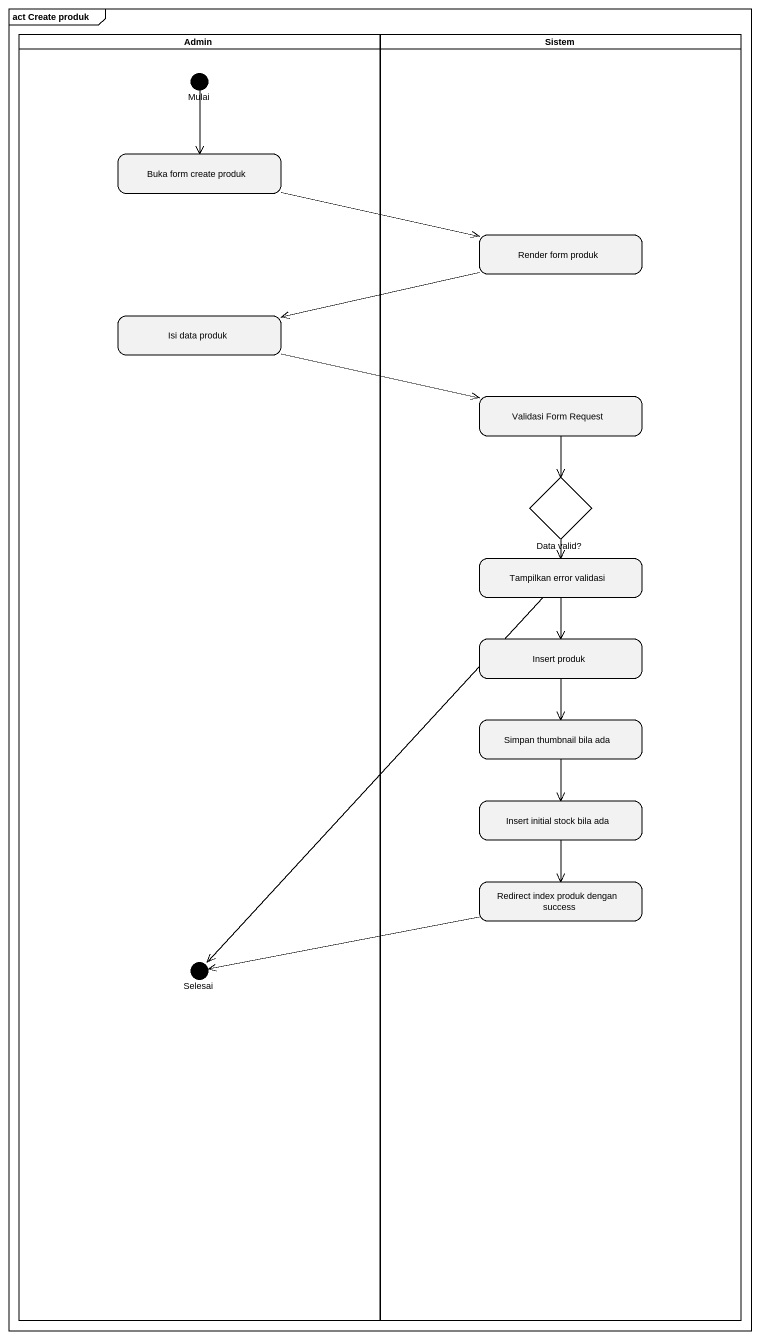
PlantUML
@startuml
mainframe act Create produk
hide empty description
state Admin <<partition>> {
  state Mulai <<choice>>
  state "Buka form create produk" as Buka_form_create_produk
  state "Isi data produk" as Isi_data_produk
  state Selesai <<choice>>
}
state Sistem <<partition>> {
  state "Render form produk" as Render_form_produk
  state "Validasi Form Request" as Validasi_Form_Request
  state "Data valid?" as Data_valid <<choice>>
  state "Tampilkan error validasi" as Tampilkan_error_validasi
  state "Insert produk" as Insert_produk
  state "Simpan thumbnail bila ada" as Simpan_thumbnail_bila_ada
  state "Insert initial stock bila ada" as Insert_initial_stock_bila
  state "Redirect index produk dengan success" as Redirect_index_produk
}
Mulai --> Buka_form_create_produk
Buka_form_create_produk -right-> Render_form_produk
Render_form_produk -left-> Isi_data_produk
Isi_data_produk -right-> Validasi_Form_Request
Validasi_Form_Request --> Data_valid
Data_valid --> Tampilkan_error_validasi
Data_valid --> Insert_produk
Tampilkan_error_validasi --> Selesai
Insert_produk --> Simpan_thumbnail_bila_ada
Simpan_thumbnail_bila_ada --> Insert_initial_stock_bila
Insert_initial_stock_bila --> Redirect_index_produk
Redirect_index_produk -left-> Selesai
@enduml
